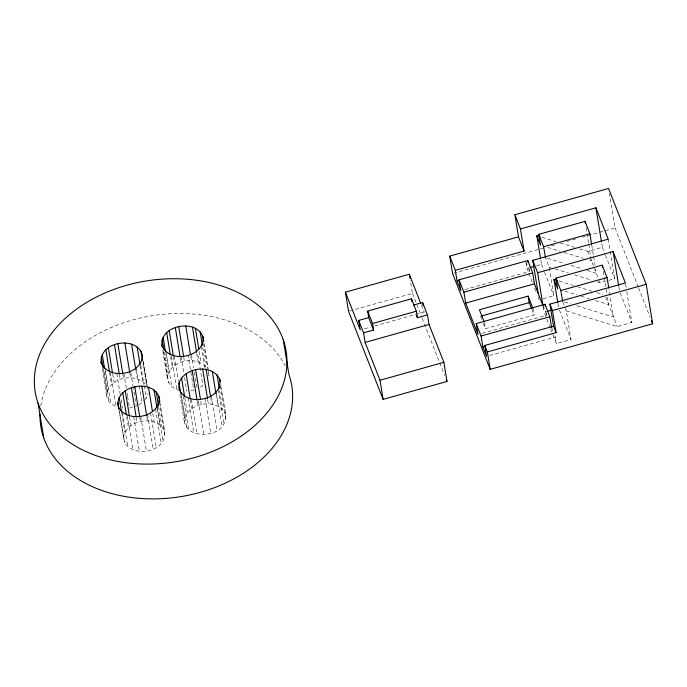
<?xml version="1.0" encoding="UTF-8"?>
<svg xmlns="http://www.w3.org/2000/svg" width="687" height="687" viewBox="0 0 687 687"><rect width="100%" height="100%" fill="white"/><g stroke="black" fill="none" stroke-linecap="round" stroke-linejoin="round"><path stroke-width="0.52" stroke-dasharray="3.44 2.58" d="M110.324 371.899L116.017 406.687L110.856 403.595L108.958 401.569L106.786 396.846L106.966 391.693L103.342 369.554M179.985 390.602C175.211 389.409 170.891 386.558 168.435 382.238C166.993 372.5 166.374 362.298 164.193 352.491M220.974 386.661C222.957 403.415 234.653 427.606 210.746 433.317C201.282 435.927 187.603 433.737 184.537 422.874L184.726 417.722L180.921 394.527M123.48 437.379C126.253 419.199 156.773 414.416 164.614 431.135C167.662 451.488 133.793 458.856 124.493 442.385L118.997 409.967M106.966 391.693C112.556 376.433 136.807 372.74 146.614 385.673L142.647 361.431M144.802 399.74L146.168 398.237L148.117 393.144M167.817 374.63C173.184 359.705 197.375 355.488 206.916 368.266M184.726 417.722C190.479 401.801 217.659 398.142 225.465 414.072M138.774 404.677L142.072 402.737L144.124 400.487M200.449 387.125L202.923 385.673L197.573 352.989M453.609 273.22L546.148 247.268M551.292 245.826L555.405 244.675M566.715 241.506L576.994 238.621M582.138 237.178L615.045 227.955L609.429 193.657M349.58 311.005L412.44 293.375L410.294 280.287M532.305 282.168L526.92 268.445L528.861 267.904M536.65 265.714L541.519 264.349L540.686 259.239M579.613 248.883L587.763 251.382L602.37 247.286L601.692 243.129M464.919 289.536L529.565 271.408L529.084 268.437M364.385 328.833L370.568 327.098M374.69 325.947L424.154 312.07L423.836 310.163M129.517 408.035L136.301 406.129L133.192 387.15M543.125 298.725L553.834 295.719L549.145 267.106L545.426 257.625M597.02 281.816L600.077 282.752L607.866 280.571M608.837 280.296L614.676 278.656L610.254 251.64M483.133 322.967L485.374 328.695L534.057 315.041L533.138 309.451M550.253 327.914L544.095 312.224L546.045 311.683M482.094 333.315L546.749 315.187L545.942 310.241M489.659 355.488L555.336 337.068L554.589 335.179M550.639 328.893L556.401 343.594L571.009 339.498L566.32 310.876L562.971 302.349M566.32 310.876L617.252 326.531L631.86 322.435L626.415 289.184M190.831 390.68L193.837 390.225L188.135 355.437M541.931 237.298L556.187 241.687M560.266 242.932L574.521 247.32M547.685 247.406L559.905 251.159M563.984 252.412L583.34 258.364M589.446 260.236L591.49 260.862L590.975 257.745M547.462 258.252L564.774 263.576M570.888 265.448L582.095 268.892M587.187 270.455L596.359 273.271L595.672 269.115M549.145 267.106L551.18 267.732M555.259 268.986L568.501 273.048M574.607 274.929L591.928 280.253M559.106 281.077L573.37 285.466M577.441 286.711L591.705 291.099M596.797 292.662L602.911 294.534M564.86 291.185L577.089 294.938M581.159 296.191L589.309 298.699M595.423 300.571L608.665 304.642L607.471 297.368M564.637 302.031L570.751 303.912M576.865 305.784L613.534 317.05L608.94 288.995M615.045 227.955L638.154 286.848M638.549 287.844L649.911 316.793M602.37 247.286L605.058 254.156M605.445 255.135L614.676 278.656M620.318 293.031L631.86 322.435M587.763 251.382L598.961 279.91M599.33 280.854L600.077 282.752M605.685 297.059L617.252 326.531M541.519 264.349L544.216 271.219M544.602 272.198L553.834 295.719M559.467 310.095L571.009 339.498M525.847 261.927L529.565 271.408M543.031 305.706L546.749 315.187M551.618 327.596L553.104 331.383M534.606 288.051L536.53 292.954M538.076 296.878L539.226 299.815M531.807 309.313L534.057 315.041M480.505 316.286L481.63 319.146M421.414 305.105L424.154 312.07M412.44 293.375L421.758 317.128M422.144 318.115L444.669 375.514M625.565 283.989L626.243 288.145M618.867 286.908L619.382 290.026M608.21 239.17L610.082 250.6M603.22 271.391L606.793 293.212M591.765 245.216L593.465 255.607M593.637 256.646L594.994 264.959M586.037 227.612L588.596 243.198M588.759 244.237L590.803 256.706M558.033 304.04L558.531 307.106M555.336 337.068L556.401 343.594M543.177 306.634L544.095 312.224M526.002 262.855L526.92 268.445M484.464 323.105L485.374 328.695M220.355 385.433L225.877 419.173M219.625 390.568L222.734 409.546M218.226 389.469L223.928 424.265M216.422 391.83L222.124 426.618M216.096 394.51L217.994 406.111M204.065 343.569L208.213 368.876M203.618 343.397L207.757 368.704M207.929 369.752L208.968 376.081L208.556 370.98M211.416 395.832L217.118 430.629M202.717 347.476L205.825 366.454M210.754 397.833L211.785 404.162M201.317 346.377L204.769 367.468M207.663 399.602L208.35 403.819M199.187 351.426L201.085 363.019M205.044 398.52L210.746 433.317M196.74 353.41L198.122 361.843M200.793 401.285L201.308 404.445M191.45 354.277L193.7 367.983M194.387 372.199L197.152 389.065M198.208 400.641L203.738 434.373M190.754 356.51L191.441 360.727M197.212 401.182L197.899 405.407M191.192 398.907L196.894 433.695M183.712 357.146L184.399 361.362M190.428 400.023L191.81 408.456M188.083 397.928L193.777 432.716M181.128 356.493L183.893 373.367M184.58 377.584L186.83 391.289M180.303 358.099L180.99 362.315M184.829 397.962L187.242 412.724M183.085 395.884L188.616 429.624M181.188 393.857L186.709 427.597M174.283 355.814L178.431 381.113M179.874 394.407L184.537 422.874M173.519 356.931L174.902 365.364M171.346 355.892L176.868 389.623M170.659 356.836L172.385 367.373M166.005 351.744L171.707 386.532M165.859 354.157L168.796 372.079M163.429 351.658L168.435 382.238M162.793 350.267L167.628 379.782M159.951 402.668L164.614 431.135M159.332 401.44L165.026 436.236M158.603 406.575L161.883 426.61M157.383 406.532L163.077 441.329M157.143 408.911L159.736 424.729M155.571 408.894L161.273 443.682M152.797 413.557L154.18 421.998M143.377 361.036L147.353 385.287M142.939 361.517L147.774 391.04M150.573 412.896L156.267 447.692M140.818 365.553L143.927 384.531M144.098 385.587L146.168 398.237M140.234 365.827L142.827 381.637M147.516 414.433L153.21 449.221M146.812 416.666L147.499 420.882M136.378 367.94L142.072 402.737M135.889 370.473L137.271 378.906M140.723 416.331L146.425 451.127M139.77 417.292L140.457 421.509M130.779 372.397L133.02 386.103M129.903 373.573L130.599 377.79M136.189 417.198L137.056 422.471M133.699 416.528L139.392 451.316M123.815 373.247L126.236 388M127.095 393.273L127.439 395.386M127.619 396.433L129.345 406.979M122.861 374.209L123.548 378.425M129.577 417.086L130.959 425.519M127.232 414.991L132.926 449.779M126.726 416.983L128.452 427.529M119.28 374.106L120.148 379.379M116.79 373.436L120.242 394.518M121.101 399.791L122.484 408.224M122.071 411.891L127.765 446.687M121.745 413.256L124.854 432.226M119.486 411.814L124.493 442.385M112.668 373.994L114.051 382.427M109.645 372.843L111.543 384.437M105.163 368.807L110.856 403.595M105.008 371.22L107.945 389.143M103.256 366.781L108.958 401.569M102.123 368.378L106.786 396.846M40.782 405.871A127.112 91.586 -9.3 0 1 151.475 315.822A127.112 91.586 -9.3 0 1 285.182 365.767"/><path stroke-width="1.03" d="M101.083 362.058C99.735 341.044 137.778 335.222 142.518 355.772C141.677 375.248 107.481 380.744 101.083 362.058L101.427 364.162M162.278 347.098C157.392 323.568 202.51 317.008 203.721 341.465M179.024 382.925L178.843 388.078C185.284 407.795 223.206 400.461 219.763 379.276C211.957 363.354 184.786 367.013 179.024 382.925L180.75 393.471M118.825 408.911C111.019 384.454 158.594 376.364 159.779 401.612M514.872 214.739L608.579 188.461L646.184 284.298L652.65 323.783L490.183 369.348L452.578 273.512L449.727 256.114L518.487 236.835L514.872 214.739L520.454 228.96L524.069 251.056L455.309 270.334L457.087 281.206L460.814 290.687L459.028 279.815L527.788 260.536L532.657 272.945L534.434 283.817L543.031 305.706L537.629 272.739L532.76 260.33L608.21 239.17L595.904 207.8L520.454 228.96M539.888 236.68L536.83 235.735L540.557 245.216L538.771 234.344L585.015 221.377L589.893 233.786L591.593 244.177M413.548 305.037L422.582 302.503L427.451 314.912L429.023 324.487L443.871 362.315L446.997 381.457L383.106 399.37L348.549 311.297L345.415 292.155L409.306 274.242L420.633 303.113M545.426 257.625L543.64 246.753L589.893 233.786M457.087 281.206L459.139 280.631M383.106 399.37L379.98 380.237L365.132 342.401L363.56 332.834L373.599 330.018L368.73 317.609L367.665 311.082L411.479 298.793L416.348 311.211L417.413 317.729L427.451 314.912M529.84 267.629L533.73 266.539M345.415 292.155L360.263 329.992L358.691 320.425L368.73 317.609M551.618 327.596L549.84 316.724L544.971 304.307L476.211 323.594L477.989 334.466L465.683 303.096L463.897 292.224L532.657 272.945M537.629 272.739L613.079 251.579L625.393 282.95L549.935 304.101L553.55 326.179L556.092 332.654L487.332 351.95L490.183 369.348M373.599 330.018L372.534 323.491L416.348 311.211M465.683 303.096L534.434 283.817M557.071 280.451L554.014 279.515L557.732 288.995L555.955 278.123L602.198 265.156L607.068 277.565L608.768 287.956M532.992 308.523L528.114 296.106L479.44 309.76L484.309 322.169M365.132 342.401L429.023 324.487M562.601 301.404L560.824 290.532L607.068 277.565M481.518 316.003L529.188 302.632L528.114 296.106M547.015 311.409L550.914 310.318M556.092 332.654L552.477 310.576L646.184 284.298M553.55 326.179L484.79 345.458L486.576 356.355L482.858 346.875L481.08 336.003L549.84 316.724M482.858 346.875L484.91 346.3M379.98 380.237L443.871 362.315M651.474 320.786L652.65 323.783M538.771 234.344L543.64 246.753M555.955 278.123L560.824 290.532M549.935 304.101L552.477 310.576M518.487 236.835L524.069 251.056M529.188 302.632L531.437 308.36M449.727 256.114L455.309 270.334M459.028 279.815L463.897 292.224M476.211 323.594L481.08 336.003M484.79 345.458L487.332 351.95M446.224 379.473L446.997 381.457M416.666 315.822L417.413 317.729M367.665 311.082L372.534 323.491M358.691 320.425L363.56 332.834M161.934 344.994C168.487 364.685 206.109 357.377 202.854 336.192M117.786 402.582L118.791 407.597C128.1 424.059 161.969 416.7 158.92 396.347M613.079 251.579L618.695 285.869M595.904 207.8L601.348 241.051M602.198 265.156L602.542 267.234M585.015 221.377L585.358 223.455M554.014 279.515L557.861 303.019M536.83 235.735L540.514 258.218M544.971 304.307L545.289 306.29M532.76 260.33L538.161 293.297M527.788 260.536L528.114 262.511M422.582 302.503L423.055 305.38M409.306 274.242L409.967 278.269M411.479 298.793L411.934 301.593M283.233 339.704L288.926 374.492A127.112 91.586 -9.3 0 1 180.475 496.692A127.112 91.586 -9.3 0 1 40.044 414.287M219.763 379.276L220.115 381.388M217.032 374.758L219.282 388.464M212.292 371.323L215.924 393.462M200.123 331.666L202.373 345.372M206.091 369.366L210.574 396.777M202.656 369.022L207.491 398.546M195.383 328.231L198.835 349.314M192.429 327.055L196.568 352.354M195.615 369.658L200.449 399.173M185.748 325.939L190.411 354.406M192.205 370.611L197.04 400.135M178.706 326.565L183.541 356.089M186.108 373.668L190.256 398.967M175.297 327.519L180.131 357.042M181.548 377.936L184.657 396.906M169.208 330.576L173.347 355.875M166.692 332.585L170.316 354.724M163.094 337.283L165.515 352.045M162.115 339.842L163.669 349.331M156.189 391.822L158.431 405.528M154.034 389.933L156.971 407.855M148.486 387.202L152.454 411.453M140.921 350.885L142.475 360.374M137.125 346.849L140.062 364.771M141.805 386.085L146.64 415.609M131.578 344.118L135.717 369.417M134.764 386.721L139.598 416.236M124.897 343.002L129.731 372.517M131.354 387.674L136.017 416.142M117.855 343.629L122.69 373.153M125.266 390.731L129.405 416.03M122.75 392.741L126.374 414.879M114.446 344.582L119.109 373.05M119.16 397.438L121.573 412.2M108.357 347.639L112.496 372.938M105.841 349.649L109.465 371.787M102.251 354.346L104.493 368.052M101.272 356.905L102.998 367.442M38.043 403.114L43.736 437.902M95.45 455.412A127.112 91.586 -9.3 0 0 286.926 363.329A127.112 91.586 -9.3 0 0 99.538 295.487A127.112 91.586 -9.3 0 0 95.45 455.412"/></g></svg>
